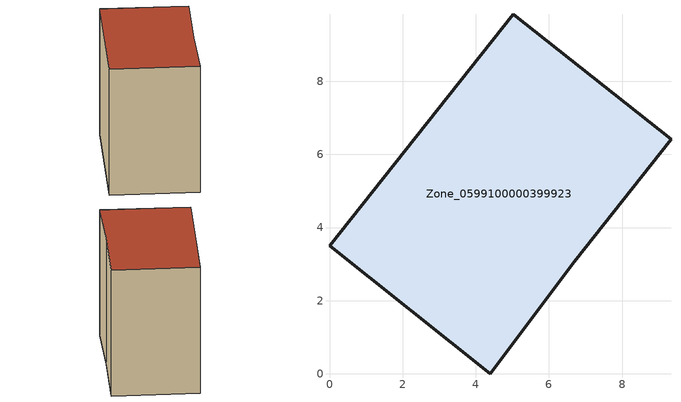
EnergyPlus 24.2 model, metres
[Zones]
Zone_0599100000399923
 floor ground (C_G): 0,3.5 5.03,9.83 9.34,6.41 6.69,3.06 4.4,0 z0.88
 wall outside (C_F): 5.03,9.83 0,3.5 4.4,0 6.69,3.06 9.34,6.41 5.03,9.83 z0.88:9.62
 roof outside (C_R): 9.34,6.41 5.03,9.83 0,3.5 4.4,0 6.69,3.06 z9.62
[BUILDING]
Pand.0599100000399923: North Axis=0; Terrain=City; Loads Convergence Tolerance Value=0.04; Temperature Convergence Tolerance Value=0.4; Solar Distribution=FullExterior; Maximum Number of Warmup Days=25; Minimum Number of Warmup Days=1
[Site:Location]
Rotterdam.The.Hague.AP_ZH_NLD Design_Conditions: Latitude=51.96; Longitude=4.45; Time Zone=1; Elevation=-4.5
[SITE:GROUNDTEMPERATURE:BUILDINGSURFACE]
18, 18, 18, 18, 18, 18, 18, 18, 18, 18, 18, 18
[MATERIAL] Thermal Absorptance=0.9; Solar Absorptance=0.7; Visible Absorptance=0.7
Name | Roughness | Thickness | Conductivity | Density | Specific Heat
G.TI.1992-2005 | MediumSmooth | 0.15 | 0.06 | 540 | 1210
F.TI.1992-2005 | Rough | 0.3 | 0.12 | 1920 | 840
R.TI.1992-2005 | MediumRough | 0.2 | 0.08 | 1500 | 1000
[CONSTRUCTION]
C_G: G.TI.1992-2005
C_F: F.TI.1992-2005
C_R: R.TI.1992-2005
[ZONE]
Zone_0599100000399923: Type=1; Multiplier=1; Ceiling Height=Autocalculate; Volume=Autocalculate; Floor Area=autocalculate; Part of Total Floor Area=Yes
[ZONEINFILTRATION:DESIGNFLOWRATE]
Infil_Zone_0599100000399923: Zone or ZoneList or Space or SpaceList=Zone_0599100000399923; Schedule=AlwaysOn; Design Flow Rate Calculation Method=Flow/Area; Flow Rate per Floor Area=0.0015; Constant Term Coefficient=1; Temperature Term Coefficient=0; Velocity Term Coefficient=0; Velocity Squared Term Coefficient=0
[HVACTEMPLATE:ZONE:IDEALLOADSAIRSYSTEM]
Zone_0599100000399923: Maximum Heating Supply Air Temperature=50; Minimum Cooling Supply Air Temperature=13; Maximum Heating Supply Air Humidity Ratio=0.0156; Minimum Cooling Supply Air Humidity Ratio=0.0077; Heating Limit=NoLimit; Cooling Limit=NoLimit; Dehumidification Control Type=ConstantSensibleHeatRatio; Cooling Sensible Heat Ratio=0.7; Dehumidification Setpoint=60; Humidification Control Type=None; Humidification Setpoint=30; Outdoor Air Method=None; Outdoor Air Flow Rate per Person=0.00944; Outdoor Air Flow Rate per Zone Floor Area=0; Outdoor Air Flow Rate per Zone=0; Demand Controlled Ventilation Type=None; Outdoor Air Economizer Type=NoEconomizer; Heat Recovery Type=None; Sensible Heat Recovery Effectiveness=0.7; Latent Heat Recovery Effectiveness=0.65
[ZONECONTROL:THERMOSTAT]
ThermostatControl_Zone_0599100000399923: Zone or ZoneList=Zone_0599100000399923; Control Type Schedule=DualSetpointControlType; Control 1=Thermostat_Zone_0599100000399923; Temperature Difference Between Cutout And Setpoint=0
[THERMOSTATSETPOINT:DUALSETPOINT]
Thermostat_Zone_0599100000399923: Heating Setpoint Temperature Schedule=HeatingSetpoint_Zone_0599100000399923; Cooling Setpoint Temperature Schedule=CoolingSetpoint_Zone_0599100000399923
[SCHEDULE:COMPACT]
HeatingSetpoint_Zone_0599100000399923: Through: 12/31, For: AllDays, Until: 24:00, 21
CoolingSetpoint_Zone_0599100000399923: Through: 12/31, For: AllDays, Until: 24:00, 24
DualSetpointControlType: Through: 12/31, For: AllDays, Until: 24:00, 4
AlwaysOn: Through: 12/31, For: AllDays, Until: 24:00, 1
